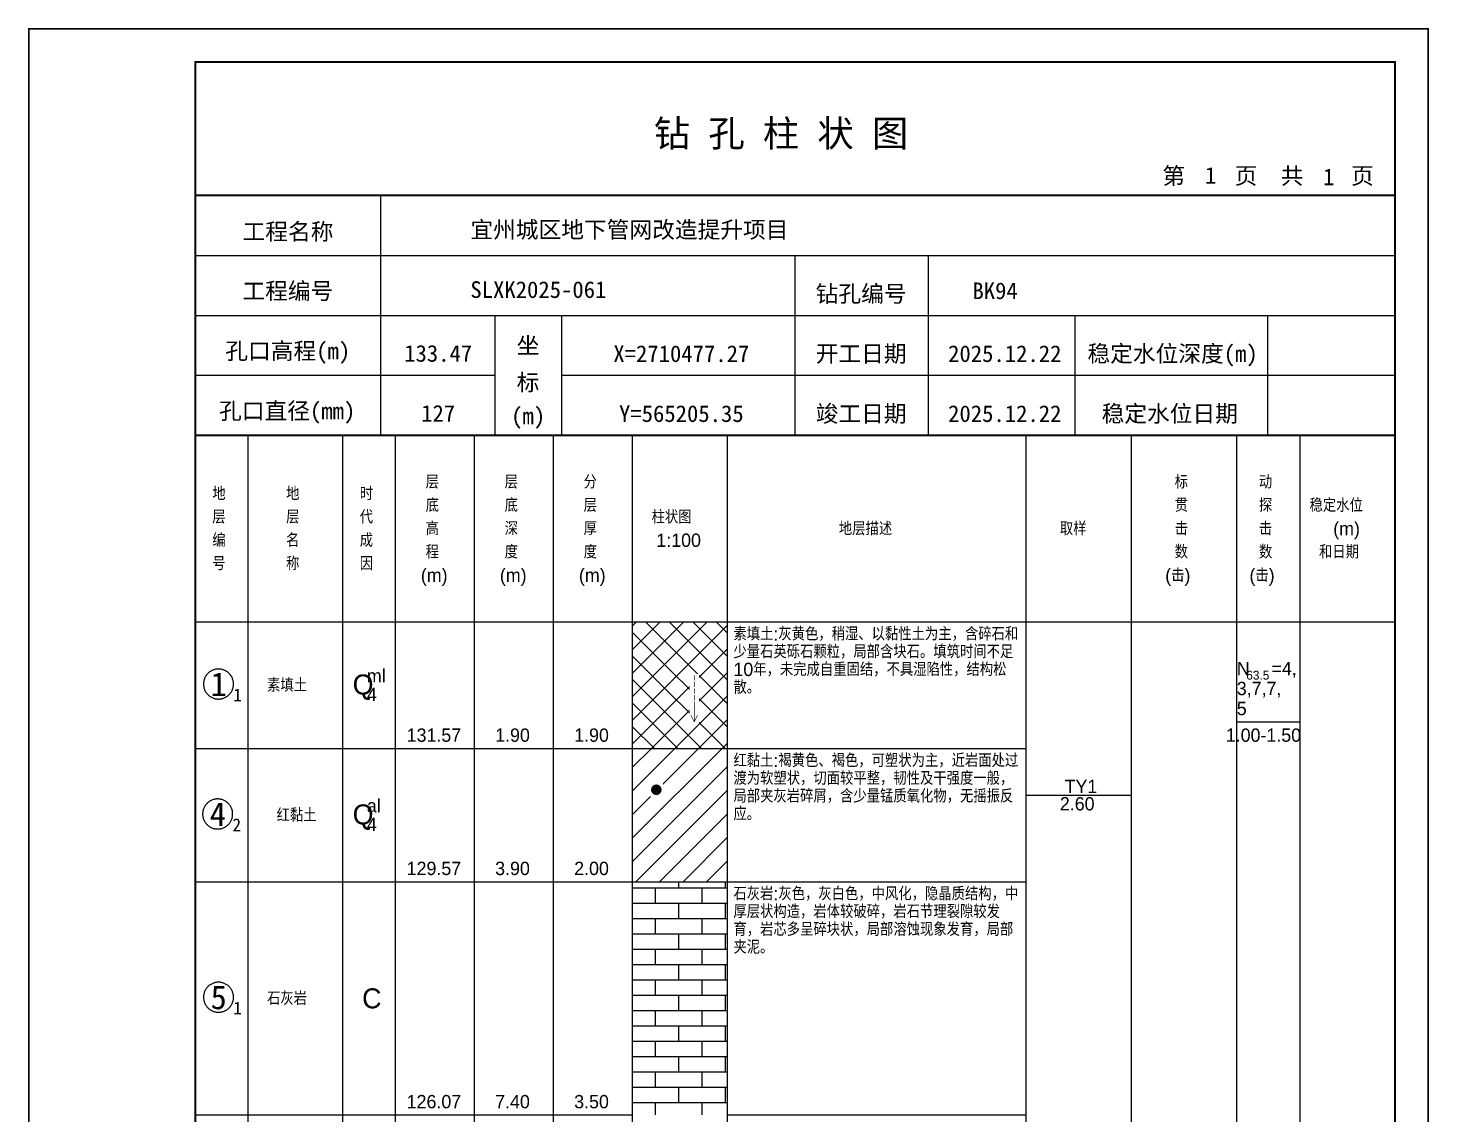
# Model space of a CAD drawing. Header units: millimetres. Extents: x 12489 to 89920, y 4630 to 4927.
# Drawn here: x 32949.3 to 33159.6, y 4763.7 to 4926.8 of the extents above; entities that cross this region are included whole.
import ezdxf
from ezdxf.enums import TextEntityAlignment as Align

# ---------------------------------------------------------------- set-up
doc = ezdxf.new("R2010")
doc.units = ezdxf.units.MM
doc.layers.add('GICAD_QUYANG', color=7, linetype='Continuous')
doc.layers.add('ZZT_TC', color=7, linetype='Continuous')
doc.styles.add('成果图图块', font='', dxfattribs={"height": 2.5})
doc.styles.add('成果图模板', font='')
doc.styles.add('成果图模板标题', font='simhei.ttf')
doc.styles.add('成果图表体', font='Comfont.shx', dxfattribs={"height": 2, "bigfont": 'Hztxt12a.shx'})
doc.styles.get('成果图图块').set_extended_font_data('FangSong_GB2312')
doc.styles.get('成果图模板').set_extended_font_data('FangSong_GB2312')

# ---------------------------------------------------------------- blocks, each defined once
blk = doc.blocks.new('DCBH-1-1-1137', base_point=(0.3, -0.11))
at = {"layer": 'ZZT_TC', "color": 7}
blk.add_polyline3d([(-0.19, 2.31, 0), (-0.3, 2.31, 0), (-0.41, 2.3, 0), (-0.52, 2.29, 0), (-0.63, 2.27, 0), (-0.73, 2.24, 0), (-0.84, 2.21, 0), (-0.95, 2.18, 0), (-1.05, 2.14, 0), (-1.15, 2.09, 0), (-1.25, 2.04, 0), (-1.35, 1.99, 0), (-1.44, 1.93, 0), (-1.53, 1.87, 0), (-1.62, 1.8, 0), (-1.7, 1.73, 0), (-1.78, 1.65, 0), (-1.86, 1.57, 0), (-1.93, 1.49, 0), (-2, 1.4, 0), (-2.06, 1.31, 0), (-2.12, 1.22, 0), (-2.17, 1.12, 0), (-2.22, 1.02, 0), (-2.27, 0.92, 0), (-2.31, 0.82, 0), (-2.34, 0.71, 0), (-2.37, 0.61, 0), (-2.4, 0.5, 0), (-2.41, 0.39, 0), (-2.43, 0.28, 0), (-2.44, 0.17, 0), (-2.44, 0.06, 0), (-2.44, -0.05, 0), (-2.43, -0.16, 0), (-2.41, -0.27, 0), (-2.4, -0.38, 0), (-2.37, -0.49, 0), (-2.34, -0.6, 0), (-2.31, -0.7, 0), (-2.27, -0.8, 0), (-2.22, -0.9, 0), (-2.17, -1, 0), (-2.12, -1.1, 0), (-2.06, -1.19, 0), (-2, -1.28, 0), (-1.93, -1.37, 0), (-1.86, -1.45, 0), (-1.78, -1.53, 0), (-1.7, -1.61, 0), (-1.62, -1.68, 0), (-1.53, -1.75, 0), (-1.44, -1.81, 0), (-1.35, -1.87, 0), (-1.25, -1.93, 0), (-1.15, -1.98, 0), (-1.05, -2.02, 0), (-0.95, -2.06, 0), (-0.84, -2.1, 0), (-0.73, -2.13, 0), (-0.63, -2.15, 0), (-0.52, -2.17, 0), (-0.41, -2.18, 0), (-0.3, -2.19, 0), (-0.19, -2.19, 0), (-0.08, -2.19, 0), (0.03, -2.18, 0), (0.14, -2.17, 0), (0.25, -2.15, 0), (0.36, -2.13, 0), (0.47, -2.1, 0), (0.57, -2.06, 0), (0.67, -2.02, 0), (0.77, -1.98, 0), (0.87, -1.93, 0), (0.97, -1.87, 0), (1.06, -1.81, 0), (1.15, -1.75, 0), (1.24, -1.68, 0), (1.32, -1.61, 0), (1.4, -1.53, 0), (1.48, -1.45, 0), (1.55, -1.37, 0), (1.62, -1.28, 0), (1.68, -1.19, 0), (1.74, -1.1, 0), (1.8, -1, 0), (1.85, -0.9, 0), (1.89, -0.8, 0), (1.93, -0.7, 0), (1.97, -0.6, 0), (2, -0.49, 0), (2.02, -0.38, 0), (2.04, -0.27, 0), (2.05, -0.16, 0), (2.06, -0.05, 0), (2.06, 0.06, 0), (2.06, 0.17, 0), (2.05, 0.28, 0), (2.04, 0.39, 0), (2.02, 0.5, 0), (2, 0.61, 0), (1.97, 0.71, 0), (1.93, 0.82, 0), (1.89, 0.92, 0), (1.85, 1.02, 0), (1.8, 1.12, 0), (1.74, 1.22, 0), (1.68, 1.31, 0), (1.62, 1.4, 0), (1.55, 1.49, 0), (1.48, 1.57, 0), (1.4, 1.65, 0), (1.32, 1.73, 0), (1.24, 1.8, 0), (1.15, 1.87, 0), (1.06, 1.93, 0), (0.97, 1.99, 0), (0.87, 2.04, 0), (0.77, 2.09, 0), (0.67, 2.14, 0), (0.57, 2.18, 0), (0.47, 2.21, 0), (0.36, 2.24, 0), (0.25, 2.27, 0), (0.14, 2.29, 0), (0.03, 2.3, 0), (-0.08, 2.31, 0), (-0.19, 2.31, 0)], dxfattribs=at)
at = {"style": '成果图图块'}
blk.add_text('1', height=3.57, dxfattribs=at).set_placement((-0.16, -1.74), align=Align.CENTER)
blk.add_text('1', height=1.91, dxfattribs=at).set_placement((2.03, -2.53))
blk = doc.blocks.new('DCBH-1-1-1138', base_point=(0.43, -0.11))
at = {"layer": 'ZZT_TC', "color": 7}
blk.add_polyline3d([(-0.19, 2.31, 0), (-0.3, 2.31, 0), (-0.41, 2.3, 0), (-0.52, 2.29, 0), (-0.63, 2.27, 0), (-0.73, 2.24, 0), (-0.84, 2.21, 0), (-0.95, 2.18, 0), (-1.05, 2.14, 0), (-1.15, 2.09, 0), (-1.25, 2.04, 0), (-1.35, 1.99, 0), (-1.44, 1.93, 0), (-1.53, 1.87, 0), (-1.62, 1.8, 0), (-1.7, 1.73, 0), (-1.78, 1.65, 0), (-1.86, 1.57, 0), (-1.93, 1.49, 0), (-2, 1.4, 0), (-2.06, 1.31, 0), (-2.12, 1.22, 0), (-2.17, 1.12, 0), (-2.22, 1.02, 0), (-2.27, 0.92, 0), (-2.31, 0.82, 0), (-2.34, 0.71, 0), (-2.37, 0.61, 0), (-2.4, 0.5, 0), (-2.41, 0.39, 0), (-2.43, 0.28, 0), (-2.44, 0.17, 0), (-2.44, 0.06, 0), (-2.44, -0.05, 0), (-2.43, -0.16, 0), (-2.41, -0.27, 0), (-2.4, -0.38, 0), (-2.37, -0.49, 0), (-2.34, -0.6, 0), (-2.31, -0.7, 0), (-2.27, -0.8, 0), (-2.22, -0.9, 0), (-2.17, -1, 0), (-2.12, -1.1, 0), (-2.06, -1.19, 0), (-2, -1.28, 0), (-1.93, -1.37, 0), (-1.86, -1.45, 0), (-1.78, -1.53, 0), (-1.7, -1.61, 0), (-1.62, -1.68, 0), (-1.53, -1.75, 0), (-1.44, -1.81, 0), (-1.35, -1.87, 0), (-1.25, -1.93, 0), (-1.15, -1.98, 0), (-1.05, -2.02, 0), (-0.95, -2.06, 0), (-0.84, -2.1, 0), (-0.73, -2.13, 0), (-0.63, -2.15, 0), (-0.52, -2.17, 0), (-0.41, -2.18, 0), (-0.3, -2.19, 0), (-0.19, -2.19, 0), (-0.08, -2.19, 0), (0.03, -2.18, 0), (0.14, -2.17, 0), (0.25, -2.15, 0), (0.36, -2.13, 0), (0.47, -2.1, 0), (0.57, -2.06, 0), (0.67, -2.02, 0), (0.77, -1.98, 0), (0.87, -1.93, 0), (0.97, -1.87, 0), (1.06, -1.81, 0), (1.15, -1.75, 0), (1.24, -1.68, 0), (1.32, -1.61, 0), (1.4, -1.53, 0), (1.48, -1.45, 0), (1.55, -1.37, 0), (1.62, -1.28, 0), (1.68, -1.19, 0), (1.74, -1.1, 0), (1.8, -1, 0), (1.85, -0.9, 0), (1.89, -0.8, 0), (1.93, -0.7, 0), (1.97, -0.6, 0), (2, -0.49, 0), (2.02, -0.38, 0), (2.04, -0.27, 0), (2.05, -0.16, 0), (2.06, -0.05, 0), (2.06, 0.06, 0), (2.06, 0.17, 0), (2.05, 0.28, 0), (2.04, 0.39, 0), (2.02, 0.5, 0), (2, 0.61, 0), (1.97, 0.71, 0), (1.93, 0.82, 0), (1.89, 0.92, 0), (1.85, 1.02, 0), (1.8, 1.12, 0), (1.74, 1.22, 0), (1.68, 1.31, 0), (1.62, 1.4, 0), (1.55, 1.49, 0), (1.48, 1.57, 0), (1.4, 1.65, 0), (1.32, 1.73, 0), (1.24, 1.8, 0), (1.15, 1.87, 0), (1.06, 1.93, 0), (0.97, 1.99, 0), (0.87, 2.04, 0), (0.77, 2.09, 0), (0.67, 2.14, 0), (0.57, 2.18, 0), (0.47, 2.21, 0), (0.36, 2.24, 0), (0.25, 2.27, 0), (0.14, 2.29, 0), (0.03, 2.3, 0), (-0.08, 2.31, 0), (-0.19, 2.31, 0)], dxfattribs=at)
at = {"style": '成果图图块'}
blk.add_text('4', height=3.57, dxfattribs=at).set_placement((-0.16, -1.74), align=Align.CENTER)
blk.add_text('2', height=1.91, dxfattribs=at).set_placement((2.03, -2.53))
blk = doc.blocks.new('DCBH-1-1-1139', base_point=(0.3, -0.11))
at = {"layer": 'ZZT_TC', "color": 7}
blk.add_polyline3d([(-0.19, 2.31, 0), (-0.3, 2.31, 0), (-0.41, 2.3, 0), (-0.52, 2.29, 0), (-0.63, 2.27, 0), (-0.73, 2.24, 0), (-0.84, 2.21, 0), (-0.95, 2.18, 0), (-1.05, 2.14, 0), (-1.15, 2.09, 0), (-1.25, 2.04, 0), (-1.35, 1.99, 0), (-1.44, 1.93, 0), (-1.53, 1.87, 0), (-1.62, 1.8, 0), (-1.7, 1.73, 0), (-1.78, 1.65, 0), (-1.86, 1.57, 0), (-1.93, 1.49, 0), (-2, 1.4, 0), (-2.06, 1.31, 0), (-2.12, 1.22, 0), (-2.17, 1.12, 0), (-2.22, 1.02, 0), (-2.27, 0.92, 0), (-2.31, 0.82, 0), (-2.34, 0.71, 0), (-2.37, 0.61, 0), (-2.4, 0.5, 0), (-2.41, 0.39, 0), (-2.43, 0.28, 0), (-2.44, 0.17, 0), (-2.44, 0.06, 0), (-2.44, -0.05, 0), (-2.43, -0.16, 0), (-2.41, -0.27, 0), (-2.4, -0.38, 0), (-2.37, -0.49, 0), (-2.34, -0.6, 0), (-2.31, -0.7, 0), (-2.27, -0.8, 0), (-2.22, -0.9, 0), (-2.17, -1, 0), (-2.12, -1.1, 0), (-2.06, -1.19, 0), (-2, -1.28, 0), (-1.93, -1.37, 0), (-1.86, -1.45, 0), (-1.78, -1.53, 0), (-1.7, -1.61, 0), (-1.62, -1.68, 0), (-1.53, -1.75, 0), (-1.44, -1.81, 0), (-1.35, -1.87, 0), (-1.25, -1.93, 0), (-1.15, -1.98, 0), (-1.05, -2.02, 0), (-0.95, -2.06, 0), (-0.84, -2.1, 0), (-0.73, -2.13, 0), (-0.63, -2.15, 0), (-0.52, -2.17, 0), (-0.41, -2.18, 0), (-0.3, -2.19, 0), (-0.19, -2.19, 0), (-0.08, -2.19, 0), (0.03, -2.18, 0), (0.14, -2.17, 0), (0.25, -2.15, 0), (0.36, -2.13, 0), (0.47, -2.1, 0), (0.57, -2.06, 0), (0.67, -2.02, 0), (0.77, -1.98, 0), (0.87, -1.93, 0), (0.97, -1.87, 0), (1.06, -1.81, 0), (1.15, -1.75, 0), (1.24, -1.68, 0), (1.32, -1.61, 0), (1.4, -1.53, 0), (1.48, -1.45, 0), (1.55, -1.37, 0), (1.62, -1.28, 0), (1.68, -1.19, 0), (1.74, -1.1, 0), (1.8, -1, 0), (1.85, -0.9, 0), (1.89, -0.8, 0), (1.93, -0.7, 0), (1.97, -0.6, 0), (2, -0.49, 0), (2.02, -0.38, 0), (2.04, -0.27, 0), (2.05, -0.16, 0), (2.06, -0.05, 0), (2.06, 0.06, 0), (2.06, 0.17, 0), (2.05, 0.28, 0), (2.04, 0.39, 0), (2.02, 0.5, 0), (2, 0.61, 0), (1.97, 0.71, 0), (1.93, 0.82, 0), (1.89, 0.92, 0), (1.85, 1.02, 0), (1.8, 1.12, 0), (1.74, 1.22, 0), (1.68, 1.31, 0), (1.62, 1.4, 0), (1.55, 1.49, 0), (1.48, 1.57, 0), (1.4, 1.65, 0), (1.32, 1.73, 0), (1.24, 1.8, 0), (1.15, 1.87, 0), (1.06, 1.93, 0), (0.97, 1.99, 0), (0.87, 2.04, 0), (0.77, 2.09, 0), (0.67, 2.14, 0), (0.57, 2.18, 0), (0.47, 2.21, 0), (0.36, 2.24, 0), (0.25, 2.27, 0), (0.14, 2.29, 0), (0.03, 2.3, 0), (-0.08, 2.31, 0), (-0.19, 2.31, 0)], dxfattribs=at)
at = {"style": '成果图图块'}
blk.add_text('5', height=3.57, dxfattribs=at).set_placement((-0.16, -1.74), align=Align.CENTER)
blk.add_text('1', height=1.91, dxfattribs=at).set_placement((2.03, -2.53))
blk = doc.blocks.new('gkqy1.dwg', base_point=(0.8, 0))
blk.add_wipeout([(-0.2, -0.2), (1.8, -0.2), (1.8, 1.8), (-0.2, 1.8)])
at = {"layer": 'GICAD_QUYANG'}
h = blk.add_hatch(color=7, dxfattribs=at)
edge = h.paths.add_edge_path()
edge.add_arc((0.8, 0.8), 0.8, 0, 360)
blk = doc.blocks.new('zztGLdt.dwg', base_point=(0.5, 0))
blk.add_wipeout([(-0.2, -0.2), (1.2, -0.2), (1.2, 3.2), (-0.2, 3.2)])
at = {"color": 7, "const_width": 0.1}
for points in [[(0.5, 3), (0.5, 0)], [(0, 1), (0.5, 0), (1, 1)]]:
    blk.add_lwpolyline(points, dxfattribs=at)
blk = doc.blocks.new('钻孔柱状图路桥昇龙制图梁世成校核莫家里.dwg94', base_point=(25, 236))
for p, q in [((52.82, 236), (52.82, 272)), ((25, 263), (205, 263)), ((115, 236), (115, 263)), ((135, 236), (135, 263)), ((25, 254), (205, 254)), ((70, 236), (70, 254)), ((80, 236), (80, 254)), ((157, 236), (157, 254)), ((185.95, 236), (185.95, 254)), ((25, 245), (70, 245)), ((80, 245), (205, 245))]:
    blk.add_line(p, q)
for points, const_width in [([(0, 0), (210, 0), (210, 297), (0, 297)], 0.25), ([(25, 5), (205, 5), (205, 292), (25, 292)], 0.3)]:
    blk.add_lwpolyline(points, close=True, dxfattribs=dict(const_width=const_width))
at = {"const_width": 0.3}
for points in [[(25, 272), (205, 272)], [(25, 236), (205, 236)]]:
    blk.add_lwpolyline(points, dxfattribs=at)
for s, height, style, p in [('钻 孔 柱 状 图', 4, '成果图模板标题', (93.8, 279.31)), ('第', 2.5, '成果图模板', (170.12, 273.7)), ('页', 2.5, '成果图模板', (180.96, 273.7)), ('共', 2.5, '成果图模板', (187.88, 273.7)), ('页', 2.5, '成果图模板', (198.44, 273.7)), ('工程名称', 2.5, '成果图模板', (32.07, 265.32)), ('宜州城区地下管网改造提升项目', 2.5, '成果图模板', (66.26, 265.61)), ('工程编号', 2.5, '成果图模板', (32.05, 256.41)), ('SLXK2025-061', 2.5, '成果图模板', (66.26, 256.61)), ('钻孔编号', 2.5, '成果图模板', (118.08, 256)), ('BK94', 2.5, '成果图模板', (141.61, 256.43)), ('孔口高程(m)', 2.5, '成果图模板', (29.48, 247.41)), ('坐', 2.5, '成果图模板', (73.21, 248.24)), ('开工日期', 2.5, '成果图模板', (118.08, 247)), ('稳定水位深度(m)', 2.5, '成果图模板', (158.86, 247)), ('标', 2.5, '成果图模板', (73.21, 242.7)), ('孔口直径(mm)', 2.5, '成果图模板', (28.54, 238.41)), ('(m) ', 2.5, '成果图模板', (72.38, 237.65)), ('竣工日期', 2.5, '成果图模板', (118.08, 238)), ('稳定水位日期', 2.5, '成果图模板', (160.99, 238))]:
    blk.add_text(s, height=height, dxfattribs=dict(style=style)).set_placement(p)
at = {"style": '成果图模板'}
for s, p in [('1', (177.35, 273.74)), ('1', (195.08, 273.53)), ('133.47', (61.43, 247.04)), ('X=2710477.27', (97.92, 247)), ('2025.12.22', (146.46, 247)), ('127', (61.43, 238.04)), ('Y=565205.35', (97.92, 238)), ('2025.12.22', (146.46, 238))]:
    blk.add_text(s, height=2.5, dxfattribs=at).set_placement(p, align=Align.CENTER)

msp = doc.modelspace()

# ---------------------------------------------------------------- hatches: boundary and pattern name
at = {"linetype": 'Continuous'}
h = msp.add_hatch(dxfattribs=at)
h.set_pattern_fill('GKSTT', scale=0.5, style=0, pattern_type=2)
h.set_pattern_definition([(45, (0, 0), (-1.76776695, 1.76776695), []), (135, (0, 0), (-1.76776695, -1.76776695), [])])
h.paths.add_polyline_path([(33040.06, 4818.71), (33054.29, 4818.71), (33054.29, 4837.71), (33040.06, 4837.71)])
h = msp.add_hatch(dxfattribs=at)
h.set_pattern_fill('GKNXT', scale=0.5, style=0, pattern_type=2)
h.set_pattern_definition([(45, (0, 0), (-1.76776695, 1.76776695), [])])
h.paths.add_polyline_path([(33040.06, 4798.71), (33054.29, 4798.71), (33054.29, 4818.71), (33040.06, 4818.71)])
h = msp.add_hatch(dxfattribs=at)
h.set_pattern_fill('GKSHY', scale=0.5, style=0, pattern_type=2)
h.set_pattern_definition([(0, (0, 0), (0, 2.3), []), (90, (0, 0), (-3.5, 2.3), [2.3, -2.3])])
h.paths.add_polyline_path([(33040.06, 4763.71), (33054.29, 4763.71), (33054.29, 4798.71), (33040.06, 4798.71)])

# ---------------------------------------------------------------- linework, layer by layer
at = {"color": 0}
for p, q in [((32974.45, 4837.71), (32982.35, 4837.71)), ((32974.45, 4818.71), (32974.45, 4837.71)), ((32982.35, 4818.71), (32982.35, 4837.71)), ((32974.45, 4818.71), (32982.35, 4818.71)), ((32974.45, 4818.71), (32982.35, 4818.71)), ((32974.45, 4798.71), (32974.45, 4818.71)), ((32982.35, 4798.71), (32982.35, 4818.71)), ((32974.45, 4798.71), (32982.35, 4798.71)), ((32974.45, 4798.71), (32982.35, 4798.71)), ((32974.45, 4763.71), (32974.45, 4798.71)), ((32982.35, 4763.71), (32982.35, 4798.71)), ((32974.45, 4763.71), (32982.35, 4763.71))]:
    msp.add_line(p, q, dxfattribs=at)
for points in [[(32974.45, 4865.71), (32982.35, 4865.71)], [(32974.45, 4837.71), (32974.45, 4865.71)], [(32982.35, 4837.71), (32982.35, 4865.71)], [(32982.35, 4865.71), (32996.58, 4865.71)], [(32982.35, 4837.71), (32982.35, 4865.71)], [(32996.58, 4837.71), (32996.58, 4865.71)], [(32996.58, 4865.71), (33004.49, 4865.71)], [(32996.58, 4837.71), (32996.58, 4865.71)], [(33004.49, 4837.71), (33004.49, 4865.71)], [(33004.49, 4865.71), (33016.35, 4865.71)], [(33004.49, 4837.71), (33004.49, 4865.71)], [(33016.35, 4837.71), (33016.35, 4865.71)], [(33016.35, 4865.71), (33028.2, 4865.71)], [(33016.35, 4837.71), (33016.35, 4865.71)], [(33028.2, 4837.71), (33028.2, 4865.71)], [(33028.2, 4865.71), (33040.06, 4865.71)], [(33028.2, 4837.71), (33028.2, 4865.71)], [(33040.06, 4837.71), (33040.06, 4865.71)], [(33040.06, 4865.71), (33054.29, 4865.71)], [(33040.06, 4837.71), (33040.06, 4865.71)], [(33054.29, 4837.71), (33054.29, 4865.71)], [(33054.29, 4865.71), (33099.11, 4865.71)], [(33054.29, 4837.71), (33054.29, 4865.71)], [(33099.11, 4837.71), (33099.11, 4865.71)], [(33099.11, 4865.71), (33114.92, 4865.71)], [(33099.11, 4837.71), (33099.11, 4865.71)], [(33114.92, 4837.71), (33114.92, 4865.71)], [(33114.92, 4865.71), (33130.73, 4865.71)], [(33114.92, 4837.71), (33114.92, 4865.71)], [(33130.73, 4837.71), (33130.73, 4865.71)], [(33130.73, 4865.71), (33140.22, 4865.71)], [(33130.73, 4837.71), (33130.73, 4865.71)], [(33140.22, 4837.71), (33140.22, 4865.71)], [(33140.22, 4865.71), (33154.45, 4865.71)], [(33140.22, 4837.71), (33140.22, 4865.71)], [(33154.45, 4837.71), (33154.45, 4865.71)], [(32974.45, 4837.71), (32982.35, 4837.71)], [(32974.45, 4643.71), (32974.45, 4837.71)], [(32974.45, 4837.71), (32982.35, 4837.71)], [(32982.35, 4643.71), (32982.35, 4837.71)], [(32982.35, 4837.71), (32996.58, 4837.71)], [(32982.35, 4643.71), (32982.35, 4837.71)], [(32982.35, 4837.71), (32996.58, 4837.71)], [(32982.35, 4837.71), (32996.58, 4837.71)], [(32982.35, 4818.71), (32982.35, 4837.71)], [(32996.58, 4643.71), (32996.58, 4837.71)], [(32996.58, 4818.71), (32996.58, 4837.71)], [(32996.58, 4837.71), (33004.49, 4837.71)], [(32996.58, 4643.71), (32996.58, 4837.71)], [(32996.58, 4837.71), (33004.49, 4837.71)], [(32996.58, 4837.71), (33004.49, 4837.71)], [(32996.58, 4818.71), (32996.58, 4837.71)], [(33004.49, 4643.71), (33004.49, 4837.71)], [(33004.49, 4818.71), (33004.49, 4837.71)], [(33004.49, 4837.71), (33016.35, 4837.71)], [(33004.49, 4643.71), (33004.49, 4837.71)], [(33004.49, 4837.71), (33016.35, 4837.71)], [(33004.49, 4837.71), (33016.35, 4837.71)], [(33004.49, 4818.71), (33004.49, 4837.71)], [(33016.35, 4643.71), (33016.35, 4837.71)], [(33016.35, 4818.71), (33016.35, 4837.71)], [(33016.35, 4837.71), (33028.2, 4837.71)], [(33016.35, 4643.71), (33016.35, 4837.71)], [(33016.35, 4837.71), (33028.2, 4837.71)], [(33016.35, 4837.71), (33028.2, 4837.71)], [(33016.35, 4818.71), (33016.35, 4837.71)], [(33028.2, 4643.71), (33028.2, 4837.71)], [(33028.2, 4818.71), (33028.2, 4837.71)], [(33028.2, 4837.71), (33040.06, 4837.71)], [(33028.2, 4643.71), (33028.2, 4837.71)], [(33028.2, 4837.71), (33040.06, 4837.71)], [(33028.2, 4837.71), (33040.06, 4837.71)], [(33028.2, 4818.71), (33028.2, 4837.71)], [(33040.06, 4643.71), (33040.06, 4837.71)], [(33040.06, 4818.71), (33040.06, 4837.71)], [(33040.06, 4837.71), (33054.29, 4837.71)], [(33040.06, 4643.71), (33040.06, 4837.71)], [(33040.06, 4837.71), (33054.29, 4837.71)], [(33054.29, 4643.71), (33054.29, 4837.71)], [(33054.29, 4837.71), (33099.11, 4837.71)], [(33054.29, 4643.71), (33054.29, 4837.71)], [(33054.29, 4837.71), (33099.11, 4837.71)], [(33054.29, 4837.71), (33099.11, 4837.71)], [(33054.29, 4818.71), (33054.29, 4837.71)], [(33099.11, 4643.71), (33099.11, 4837.71)], [(33099.11, 4818.71), (33099.11, 4837.71)], [(33099.11, 4837.71), (33114.92, 4837.71)], [(33099.11, 4643.71), (33099.11, 4837.71)], [(33099.11, 4837.71), (33114.92, 4837.71)], [(33114.92, 4643.71), (33114.92, 4837.71)], [(33114.92, 4837.71), (33130.73, 4837.71)], [(33114.92, 4643.71), (33114.92, 4837.71)], [(33114.92, 4837.71), (33130.73, 4837.71)], [(33130.73, 4643.71), (33130.73, 4837.71)], [(33130.73, 4837.71), (33140.22, 4837.71)], [(33130.73, 4643.71), (33130.73, 4837.71)], [(33130.73, 4837.71), (33140.22, 4837.71)], [(33130.73, 4837.71), (33140.22, 4837.71)], [(33130.73, 4822.71), (33130.73, 4837.71)], [(33140.22, 4643.71), (33140.22, 4837.71)], [(33140.22, 4822.71), (33140.22, 4837.71)], [(33140.22, 4837.71), (33154.45, 4837.71)], [(33140.22, 4643.71), (33140.22, 4837.71)], [(33140.22, 4837.71), (33154.45, 4837.71)], [(33154.45, 4643.71), (33154.45, 4837.71)], [(33130.73, 4822.71), (33140.22, 4822.71)], [(32982.35, 4818.71), (32996.58, 4818.71)], [(32982.35, 4818.71), (32996.58, 4818.71)], [(32982.35, 4798.71), (32982.35, 4818.71)], [(32996.58, 4798.71), (32996.58, 4818.71)], [(32996.58, 4818.71), (33004.49, 4818.71)], [(32996.58, 4818.71), (33004.49, 4818.71)], [(32996.58, 4798.71), (32996.58, 4818.71)], [(33004.49, 4798.71), (33004.49, 4818.71)], [(33004.49, 4818.71), (33016.35, 4818.71)], [(33004.49, 4818.71), (33016.35, 4818.71)], [(33004.49, 4798.71), (33004.49, 4818.71)], [(33016.35, 4798.71), (33016.35, 4818.71)], [(33016.35, 4818.71), (33028.2, 4818.71)], [(33016.35, 4818.71), (33028.2, 4818.71)], [(33016.35, 4798.71), (33016.35, 4818.71)], [(33028.2, 4798.71), (33028.2, 4818.71)], [(33028.2, 4818.71), (33040.06, 4818.71)], [(33028.2, 4818.71), (33040.06, 4818.71)], [(33028.2, 4798.71), (33028.2, 4818.71)], [(33040.06, 4798.71), (33040.06, 4818.71)], [(33054.29, 4818.71), (33099.11, 4818.71)], [(33054.29, 4818.71), (33099.11, 4818.71)], [(33054.29, 4798.71), (33054.29, 4818.71)], [(33099.11, 4798.71), (33099.11, 4818.71)], [(33099.11, 4811.71), (33114.92, 4811.71)], [(32982.35, 4798.71), (32996.58, 4798.71)], [(32982.35, 4798.71), (32996.58, 4798.71)], [(32982.35, 4763.71), (32982.35, 4798.71)], [(32996.58, 4763.71), (32996.58, 4798.71)], [(32996.58, 4798.71), (33004.49, 4798.71)], [(32996.58, 4798.71), (33004.49, 4798.71)], [(32996.58, 4763.71), (32996.58, 4798.71)], [(33004.49, 4763.71), (33004.49, 4798.71)], [(33004.49, 4798.71), (33016.35, 4798.71)], [(33004.49, 4798.71), (33016.35, 4798.71)], [(33004.49, 4763.71), (33004.49, 4798.71)], [(33016.35, 4763.71), (33016.35, 4798.71)], [(33016.35, 4798.71), (33028.2, 4798.71)], [(33016.35, 4798.71), (33028.2, 4798.71)], [(33016.35, 4763.71), (33016.35, 4798.71)], [(33028.2, 4763.71), (33028.2, 4798.71)], [(33028.2, 4798.71), (33040.06, 4798.71)], [(33028.2, 4798.71), (33040.06, 4798.71)], [(33028.2, 4763.71), (33028.2, 4798.71)], [(33040.06, 4763.71), (33040.06, 4798.71)], [(33054.29, 4798.71), (33099.11, 4798.71)], [(33054.29, 4798.71), (33099.11, 4798.71)], [(33054.29, 4763.71), (33054.29, 4798.71)], [(33099.11, 4763.71), (33099.11, 4798.71)], [(32982.35, 4763.71), (32996.58, 4763.71)], [(32996.58, 4763.71), (33004.49, 4763.71)], [(33004.49, 4763.71), (33016.35, 4763.71)], [(33016.35, 4763.71), (33028.2, 4763.71)], [(33028.2, 4763.71), (33040.06, 4763.71)], [(33054.29, 4763.71), (33099.11, 4763.71)]]:
    msp.add_lwpolyline(points, dxfattribs=at)
at = {"color": 7, "flags": 128}
for points in [[(33040.06, 4818.71), (33054.29, 4818.71)], [(33040.06, 4798.71), (33054.29, 4798.71)]]:
    msp.add_lwpolyline(points, dxfattribs=at)

# ---------------------------------------------------------------- block references
for name, p in [('DCBH-1-1-1137', (32978.4, 4828.21)), ('DCBH-1-1-1138', (32978.4, 4808.71)), ('DCBH-1-1-1139', (32978.4, 4781.21))]:
    msp.add_blockref(name, p)

# ---------------------------------------------------------------- texts
at = {"color": 0, "style": '成果图表体'}
for s, height, p in [('层', 2, (33009, 4857.71)), ('层', 2, (33020.85, 4857.71)), ('分', 2, (33032.71, 4857.71)), ('标', 2, (33121.41, 4857.71)), ('动', 2, (33134.05, 4857.71)), ('地', 2, (32976.98, 4855.96)), ('地', 2, (32988.05, 4855.96)), ('时', 2, (32999.11, 4855.96)), ('底', 2, (33009, 4854.21)), ('底', 2, (33020.85, 4854.21)), ('层', 2, (33032.71, 4854.21)), ('贯', 2, (33121.41, 4854.21)), ('探', 2, (33134.05, 4854.21)), ('稳定水位', 2, (33141.65, 4854.21)), ('层', 2, (32976.98, 4852.46)), ('层', 2, (32988.05, 4852.46)), ('代', 2, (32999.11, 4852.46)), ('高', 2, (33009, 4850.71)), ('深', 2, (33020.85, 4850.71)), ('厚', 2, (33032.71, 4850.71)), ('柱状图', 2, (33042.91, 4852.46)), ('地层描述', 2, (33071.02, 4850.71)), ('取样', 2, (33104.18, 4850.71)), ('击', 2, (33121.41, 4850.71)), ('击', 2, (33134.05, 4850.71)), ('(m)', 2, (33145.2, 4850.71)), ('编', 2, (32976.98, 4848.96)), ('名', 2, (32988.05, 4848.96)), ('成', 2, (32999.11, 4848.96)), ('1:100', 2, (33043.62, 4848.96)), ('程', 2, (33009, 4847.21)), ('度', 2, (33020.85, 4847.21)), ('度', 2, (33032.71, 4847.21)), ('数', 2, (33121.41, 4847.21)), ('数', 2, (33134.05, 4847.21)), ('和日期', 2, (33143.07, 4847.21)), ('号', 2, (32976.98, 4845.46)), ('称', 2, (32988.05, 4845.46)), ('因', 2, (32999.11, 4845.46)), ('(m)', 2, (33008.28, 4843.71)), ('(m)', 2, (33020.14, 4843.71)), ('(m)', 2, (33032, 4843.71)), ('(击)', 2, (33119.99, 4843.71)), ('(击)', 2, (33132.63, 4843.71)), ('N', 2, (33130.73, 4829.71)), ('=4,', 2, (33135.94, 4829.71)), ('Q', 3, (32998.05, 4826.81)), ('ml', 2, (33000.18, 4828.61)), ('63.5', 1.333, (33132.15, 4829.04)), ('素填土', 2, (32985.2, 4827.21)), ('4', 2, (33000.18, 4825.81)), ('3,7,7,', 2, (33130.73, 4826.71)), ('5', 2, (33130.73, 4823.71)), ('131.57', 2, (33006.15, 4819.71)), ('1.90', 2, (33019.43, 4819.71)), ('1.90', 2, (33031.29, 4819.71)), ('1.00-1.50', 2, (33129.08, 4819.71)), ('TY1', 2, (33104.89, 4812.01)), ('al', 2, (33000.18, 4809.11)), ('2.60', 2, (33104.18, 4809.41)), ('红黏土', 2, (32986.63, 4807.71)), ('Q', 3, (32998.05, 4807.31)), ('4', 2, (33000.18, 4806.31)), ('129.57', 2, (33006.15, 4799.71)), ('3.90', 2, (33019.43, 4799.71)), ('2.00', 2, (33031.29, 4799.71)), ('石灰岩', 2, (32985.2, 4780.21)), ('C', 3, (32999.47, 4779.71)), ('126.07', 2, (33006.15, 4764.71)), ('7.40', 2, (33019.43, 4764.71)), ('3.50', 2, (33031.29, 4764.71))]:
    msp.add_text(s, height=height, dxfattribs=at).set_placement(p)
at = {"color": 0, "char_height": 2, "width": 43.0292, "attachment_point": 1, "line_spacing_factor": 0.8, "style": '成果图表体'}
for s, insert in [('素填土:灰黄色，稍湿、以黏性土为主，含碎石和少量石英砾石颗粒，局部含块石。填筑时间不足10年，未完成自重固结，不具湿陷性，结构松散。', (33055.19, 4836.91)), ('红黏土:褐黄色、褐色，可塑状为主，近岩面处过渡为软塑状，切面较平整，韧性及干强度一般，局部夹灰岩碎屑，含少量锰质氧化物，无摇振反应。', (33055.19, 4817.91)), ('石灰岩:灰色，灰白色，中风化，隐晶质结构，中厚层状构造，岩体较破碎，岩石节理裂隙较发育，岩芯多呈碎块状，局部溶蚀现象发育，局部夹泥。', (33055.19, 4797.91))]:
    msp.add_mtext(s, dxfattribs=dict(at, insert=insert))

# ---------------------------------------------------------------- next in the draw order: block references
for name, p in [('zztGLdt.dwg', (33049.31, 4826.71)), ('gkqy1.dwg', (33043.62, 4811.71))]:
    msp.add_blockref(name, p)

# ---------------------------------------------------------------- next in the draw order: block references
msp.add_blockref('zztGLdt.dwg', (33049.31, 4825.71))

# ---------------------------------------------------------------- next in the draw order: block references
msp.add_blockref('zztGLdt.dwg', (33049.31, 4824.71))

# ---------------------------------------------------------------- next in the draw order: block references
msp.add_blockref('zztGLdt.dwg', (33049.31, 4823.71))

# ---------------------------------------------------------------- next in the draw order: block references
msp.add_blockref('zztGLdt.dwg', (33049.31, 4822.71))

# ---------------------------------------------------------------- next in the draw order: block references
msp.add_blockref('钻孔柱状图路桥昇龙制图梁世成校核莫家里.dwg94', (32974.45, 4865.71))

doc.saveas('drawing.dxf')
